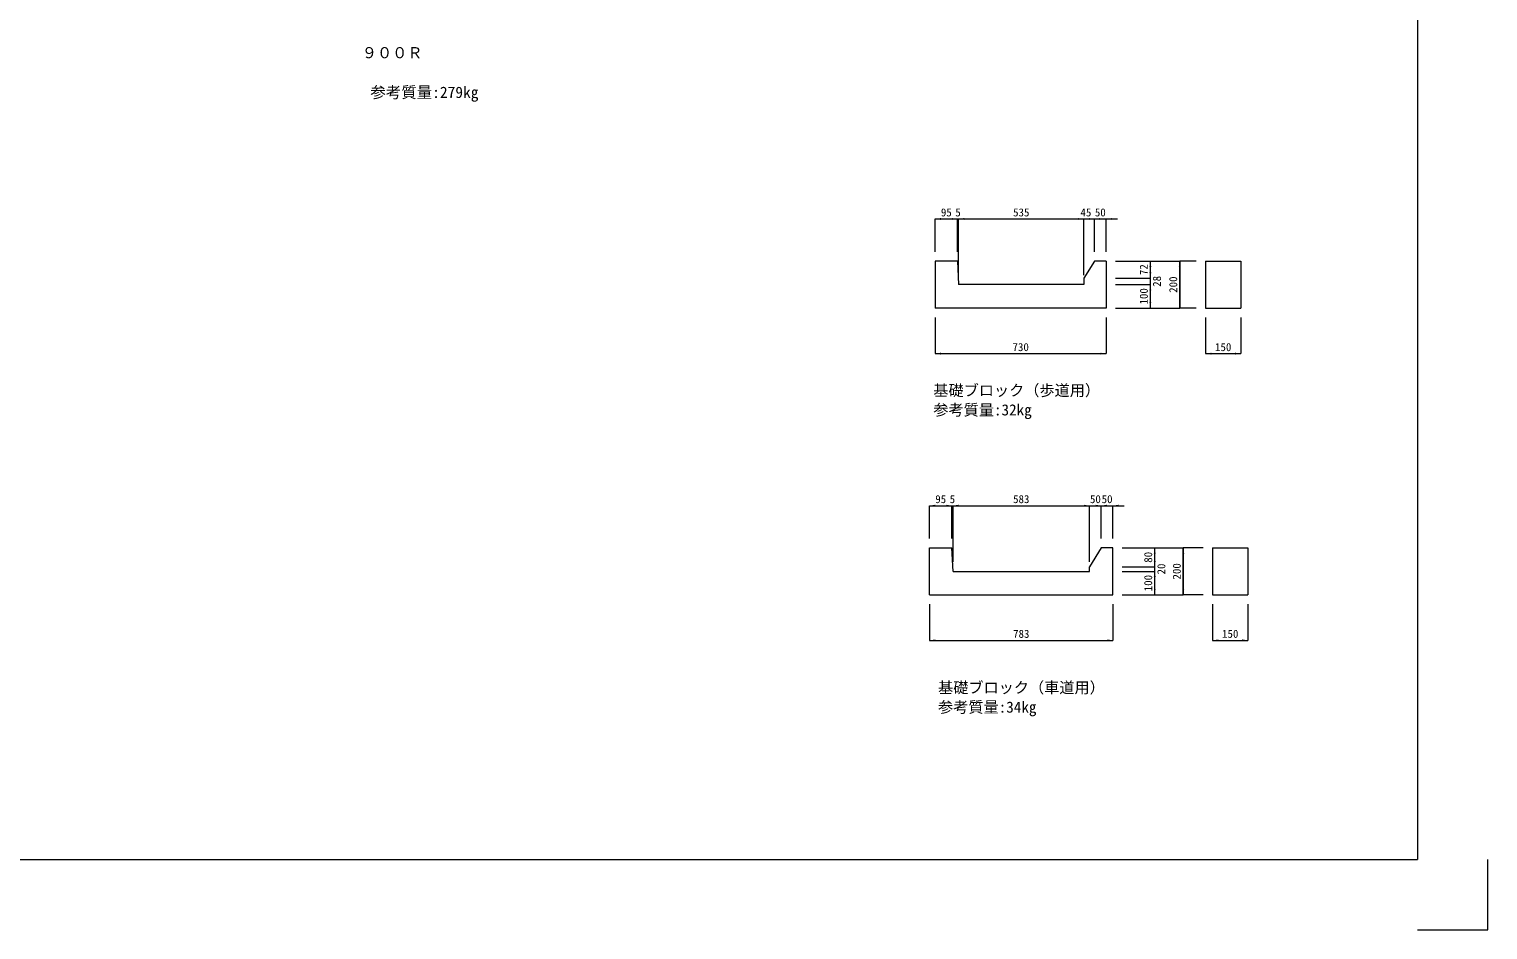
# Model space of a CAD drawing. Units: millimetres at full size, sheet at 1:25. Extents: x 157851 to 183054, y 876960 to 888720.
# Drawn here: x 164222 to 170451, y 879810 to 883656 of the extents above; entities that cross this region are included whole.
import ezdxf
from ezdxf.enums import TextEntityAlignment as Align

# ---------------------------------------------------------------- set-up
doc = ezdxf.new("R2010")
doc.units = ezdxf.units.MM
doc.header["$LTSCALE"] = 25
doc.linetypes.add('USER2', pattern=[28.575, 19.05, -3.175, 3.175, -3.175])
for name, color, linetype, lineweight in [('0_2', 7, 'USER2', 13), ('図枠', 5, 'Continuous', 13), ('基礎ブロック', 2, 'Continuous', 20), ('寸法線', 7, 'Continuous', 13), ('本体', 2, 'Continuous', 13), ('補助線', 8, 'Continuous', 13)]:
    doc.layers.add(name, color=color, linetype=linetype, lineweight=lineweight)
doc.styles.add('ＭＳ ゴシック', font='')
doc.styles.get('ＭＳ ゴシック').set_extended_font_data('MS Gothic')

# ---------------------------------------------------------------- blocks, each defined once
blk = doc.blocks.new('filled_arrow')
at = {"color": 0, "linetype": 'Continuous', "lineweight": -2}
blk.add_solid([(7.5, 1.25), (0, 0), (7.5, -1.25)], dxfattribs=at)

msp = doc.modelspace()

# ---------------------------------------------------------------- linework, layer by layer
at = {"layer": '図枠'}
for p in [(170151.17, 888420.29), (158451.17, 880110.29)]:
    msp.add_line(p, (170151.17, 880110.29), dxfattribs=at)
at = {"layer": '基礎ブロック', "lineweight": 13}
for p, q in [((169246.06, 882665.03), (169246.06, 882465.03)), ((169246.06, 882665.03), (169396.06, 882665.03)), ((169396.06, 882665.03), (169396.06, 882465.03)), ((169246.06, 882465.03), (169396.06, 882465.03)), ((168067.25, 881240.79), (168067.25, 881440.79)), ((168067.25, 881440.79), (168162.25, 881440.79)), ((168167.25, 881340.79), (168162.25, 881440.79)), ((168800.25, 881440.79), (168750.25, 881360.79)), ((168850.25, 881440.79), (168800.25, 881440.79)), ((168850.25, 881240.79), (168850.25, 881440.79)), ((169276.06, 881440.79), (169276.06, 881240.79)), ((169276.06, 881440.79), (169426.06, 881440.79)), ((169426.06, 881440.79), (169426.06, 881240.79)), ((168167.25, 881340.79), (168750.25, 881340.79)), ((168750.25, 881340.79), (168750.25, 881360.79)), ((168067.25, 881240.79), (168850.25, 881240.79)), ((169276.06, 881240.79), (169426.06, 881240.79))]:
    msp.add_line(p, q, dxfattribs=at)
at = {"layer": '寸法線'}
for p, q in [((168091.25, 882845.47), (168186.25, 882845.47)), ((168091.25, 882705.03), (168091.25, 882845.47)), ((168138.25, 882845.47), (168239.25, 882845.47)), ((168186.25, 882705.03), (168186.25, 882845.47)), ((168186.25, 882705.03), (168186.25, 882845.47)), ((168191.25, 882605.03), (168191.25, 882845.47)), ((168191.25, 882845.47), (168726.25, 882845.47)), ((168191.25, 882605.03), (168191.25, 882845.47)), ((168678.25, 882845.47), (168819.25, 882845.47)), ((168723.25, 882845.47), (168869.25, 882845.47)), ((168726.25, 882605.03), (168726.25, 882845.47)), ((168726.25, 882605.03), (168726.25, 882845.47)), ((168771.25, 882705.03), (168771.25, 882845.47)), ((168771.25, 882705.03), (168771.25, 882845.47)), ((168821.25, 882705.03), (168821.25, 882845.47)), ((168861.25, 882665.03), (169009.96, 882665.03)), ((168861.25, 882665.03), (169135.57, 882665.03)), ((169009.96, 882593.03), (169009.96, 882665.03)), ((169009.96, 882517.03), (169009.96, 882641.03)), ((169135.57, 882665.03), (169135.57, 882465.03)), ((169135.57, 882465.03), (169135.57, 882665.03)), ((169206.06, 882665.03), (169135.57, 882665.03)), ((168861.25, 882593.03), (169009.96, 882593.03)), ((168861.25, 882593.03), (169009.96, 882593.03)), ((168861.25, 882565.03), (169009.96, 882565.03)), ((168861.25, 882565.03), (169009.96, 882565.03)), ((169009.96, 882465.03), (169009.96, 882565.03)), ((168861.25, 882465.03), (169009.96, 882465.03)), ((168861.25, 882465.03), (169135.57, 882465.03)), ((169206.06, 882465.03), (169135.57, 882465.03)), ((168091.25, 882425.03), (168091.25, 882270.38)), ((168821.25, 882425.03), (168821.25, 882270.38)), ((169246.06, 882425.03), (169246.06, 882270.38)), ((169396.06, 882425.03), (169396.06, 882270.38)), ((168091.25, 882270.38), (168821.25, 882270.38)), ((169246.06, 882270.38), (169396.06, 882270.38)), ((168067.25, 881621.23), (168162.25, 881621.23)), ((168067.25, 881480.79), (168067.25, 881621.23)), ((168114.25, 881621.23), (168215.25, 881621.23)), ((168162.25, 881480.79), (168162.25, 881621.23)), ((168162.25, 881480.79), (168162.25, 881621.23)), ((168167.25, 881380.79), (168167.25, 881621.23)), ((168167.25, 881621.23), (168750.25, 881621.23)), ((168167.25, 881380.79), (168167.25, 881621.23)), ((168702.25, 881621.23), (168848.25, 881621.23)), ((168750.25, 881380.79), (168750.25, 881621.23)), ((168750.25, 881380.79), (168750.25, 881621.23)), ((168752.25, 881621.23), (168898.25, 881621.23)), ((168800.25, 881480.79), (168800.25, 881621.23)), ((168800.25, 881480.79), (168800.25, 881621.23)), ((168850.25, 881480.79), (168850.25, 881621.23)), ((168890.25, 881440.79), (169028.65, 881440.79)), ((168890.25, 881440.79), (169150.69, 881440.79)), ((169028.65, 881360.79), (169028.65, 881440.79)), ((169150.69, 881440.79), (169150.69, 881240.79)), ((169150.69, 881240.79), (169150.69, 881440.79)), ((169236.06, 881440.79), (169150.69, 881440.79)), ((169028.65, 881292.79), (169028.65, 881408.79)), ((168890.25, 881360.79), (169028.65, 881360.79)), ((168890.25, 881360.79), (169028.65, 881360.79)), ((168890.25, 881340.79), (169028.65, 881340.79)), ((168890.25, 881340.79), (169028.65, 881340.79)), ((169028.65, 881240.79), (169028.65, 881340.79)), ((168067.25, 881200.79), (168067.25, 881046.14)), ((168850.25, 881200.79), (168850.25, 881046.14)), ((168890.25, 881240.79), (169028.65, 881240.79)), ((168890.25, 881240.79), (169150.69, 881240.79)), ((169236.06, 881240.79), (169150.69, 881240.79)), ((169276.06, 881200.79), (169276.06, 881046.14)), ((169426.06, 881200.79), (169426.06, 881046.14)), ((168067.25, 881046.14), (168850.25, 881046.14)), ((169276.06, 881046.14), (169426.06, 881046.14))]:
    msp.add_line(p, q, dxfattribs=at)
at = {"layer": '本体', "lineweight": 20}
for p, q in [((168091.25, 882665.03), (168091.25, 882465.03)), ((168186.25, 882665.03), (168091.25, 882665.03)), ((168186.25, 882665.03), (168191.25, 882565.03)), ((168771.25, 882665.03), (168726.25, 882593.03)), ((168821.25, 882665.03), (168771.25, 882665.03)), ((168821.25, 882665.03), (168821.25, 882465.03)), ((168726.25, 882565.03), (168191.25, 882565.03)), ((168726.25, 882593.03), (168726.25, 882565.03)), ((168821.25, 882465.03), (168091.25, 882465.03))]:
    msp.add_line(p, q, dxfattribs=at)
at = {"layer": '補助線'}
for p, q in [((170451.17, 879810.29), (170451.17, 880110.29)), ((170151.17, 879810.29), (170451.17, 879810.29))]:
    msp.add_line(p, q, dxfattribs=at)

# ---------------------------------------------------------------- block references
at = {"layer": '寸法線', "xscale": 3.2, "yscale": 3.2}
for p in [(168091.25, 882845.47), (168191.25, 882845.47), (168191.25, 882845.47), (168771.25, 882845.47), (168821.25, 882845.47), (168091.25, 882270.38), (169246.06, 882270.38), (168067.25, 881621.23), (168167.25, 881621.23), (168167.25, 881621.23), (168800.25, 881621.23), (168850.25, 881621.23), (168067.25, 881046.14), (169276.06, 881046.14)]:
    msp.add_blockref('filled_arrow', p, dxfattribs=at)
for p, rotation in [((168186.25, 882845.47), 180), ((168186.25, 882845.47), 180), ((168726.25, 882845.47), 180), ((168726.25, 882845.47), 180), ((168771.25, 882845.47), 180), ((169009.96, 882665.03), 270), ((169135.57, 882665.03), 270), ((169135.57, 882665.03), 270), ((169009.96, 882593.03), 90), ((169009.96, 882593.03), 90), ((169009.96, 882565.03), 270), ((169009.96, 882565.03), 270), ((169009.96, 882465.03), 90), ((169135.57, 882465.03), 90), ((169135.57, 882465.03), 90), ((168821.25, 882270.38), 180), ((169396.06, 882270.38), 180), ((168162.25, 881621.23), 180), ((168162.25, 881621.23), 180), ((168750.25, 881621.23), 180), ((168750.25, 881621.23), 180), ((168800.25, 881621.23), 180), ((169028.65, 881440.79), 270), ((169150.69, 881440.79), 270), ((169150.69, 881440.79), 270), ((169028.65, 881360.79), 90), ((169028.65, 881360.79), 90), ((169028.65, 881340.79), 270), ((169028.65, 881340.79), 270), ((169028.65, 881240.79), 90), ((169150.69, 881240.79), 90), ((169150.69, 881240.79), 90), ((168850.25, 881046.14), 180), ((169426.06, 881046.14), 180)]:
    msp.add_blockref('filled_arrow', p, dxfattribs=dict(at, rotation=rotation))

# ---------------------------------------------------------------- texts
at = {"layer": '0_2', "style": 'ＭＳ ゴシック'}
msp.add_text('９００Ｒ', height=47.47, dxfattribs=at).set_placement((165642.55, 883517.51), align=Align.BOTTOM_LEFT)
for s, p in [('基礎ブロック（歩道用）', (168083.07, 882137.41)), ('参考質量:32kg', (168083.07, 882054.08)), ('基礎ブロック（車道用）', (168103.21, 880868.32)), ('参考質量:34kg', (168103.21, 880784.98))]:
    msp.add_text(s, height=47.47, dxfattribs=at).set_placement(p, align=Align.TOP_LEFT)
at = {"layer": '寸法線', "style": 'ＭＳ ゴシック'}
for s, height, p in [('参考質量:279㎏', 48.42, (165909.81, 883386.24)), ('95', 34.18, (168138.75, 882873.47)), ('5', 34.18, (168188.75, 882873.47)), ('535', 34.18, (168458.75, 882873.47)), ('45', 34.18, (168734.71, 882873.47)), ('50', 34.18, (168796.25, 882873.47)), ('730', 34.18, (168456.25, 882298.38)), ('150', 34.18, (169321.06, 882298.38)), ('95', 34.18, (168114.75, 881649.23)), ('5', 34.18, (168164.75, 881649.23)), ('583', 34.18, (168458.75, 881649.23)), ('50', 34.18, (168775.25, 881649.23)), ('50', 34.18, (168825.25, 881649.23)), ('783', 34.18, (168458.75, 881074.14)), ('150', 34.18, (169351.06, 881074.14))]:
    msp.add_text(s, height=height, dxfattribs=at).set_placement(p, align=Align.MIDDLE_CENTER)
for s, p in [('72', (168981.96, 882629.03)), ('28', (169037.96, 882579.03)), ('200', (169107.57, 882565.03)), ('200', (169107.57, 882565.03)), ('100', (168981.96, 882515.03)), ('80', (169000.65, 881400.79)), ('100', (169000.65, 881290.79)), ('20', (169056.65, 881350.79)), ('200', (169122.69, 881340.79)), ('200', (169122.69, 881340.79))]:
    msp.add_text(s, height=34.18, rotation=90, dxfattribs=at).set_placement(p, align=Align.MIDDLE_CENTER)

doc.saveas('drawing.dxf')
